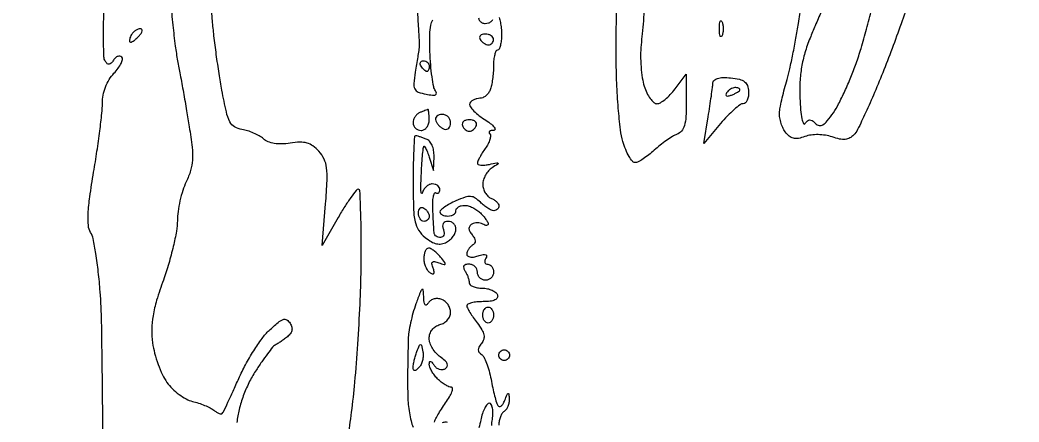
# Model space of a CAD drawing. Extents: x 0 to 102, y 0 to 135.
# Drawn here: x 66.55 to 82.32, y 18.49 to 24.84 of the extents above; entities that cross this region are included whole.
import ezdxf

# ---------------------------------------------------------------- set-up
doc = ezdxf.new("R2010")
doc.units = 0
doc.header["$MEASUREMENT"] = 0

msp = doc.modelspace()

# ---------------------------------------------------------------- linework, layer by layer
for points in [[(30.835569, 68.0607, 0.000004), (30.856286, 64.932268, 0.000002), (30.883525, 60.825814, 0.000002), (30.912326, 56.488502, 0.000002), (30.938318, 52.5789, -0.000116)], [(31.042661, 24.1956, 0.000001), (31.037549, 23.023692, 0.000001), (31.032419, 21.846099, 0.000001), (31.02793, 20.814404, 0.000005)], [(77.79127, 26.486049, -0.000009), (77.843292, 26.843179, -0.00001), (77.893367, 27.186848, -0.00001)], [(67.858444, 17.802101, 0.002174), (67.851362, 19.029869, 0.00186), (67.83705, 20.064111, 0.014499), (67.814612, 20.545732, 0.009201), (67.785048, 20.859479, 0.011728), (67.745705, 21.147395, 0.009764), (67.702697, 21.385375, 0.090226), (67.66418, 21.482294, -0.120786), (67.628133, 21.591859, -0.031753), (67.625538, 21.777937, -0.022435), (67.650849, 22.045265, -0.007393), (67.711434, 22.435442, 0.005172), (67.764174, 22.765413, 0.00556), (67.808731, 23.088544, 0.005278), (67.840958, 23.366682, 0.026205), (67.8492, 23.523826, -0.048676), (67.861735, 23.652284, -0.043502), (67.898969, 23.78104, -0.043954), (67.957377, 23.900034, -0.052558), (68.032834, 23.999464, 0.03062), (68.098716, 24.078808, 0.046856), (68.144508, 24.155531, 0.058859), (68.166106, 24.219234, 0.253929), (68.155134, 24.256266, 0.16286), (68.126281, 24.270652, 0.128577), (68.091423, 24.266586, 0.098081), (68.055483, 24.24368, 0.063654), (68.024375, 24.205268, -0.043802), (67.988688, 24.157449, -0.180779), (67.957286, 24.140923, -0.222476), (67.927066, 24.150639, -0.067179), (67.895661, 24.188867, -0.129615), (67.873926, 24.260196, -0.006253), (67.867542, 24.510669, -0.009853), (67.869565, 24.81134, -0.006912), (67.883193, 25.149649, 0.002916)], [(68.928233, 25.12279, 0.005881), (68.961718, 24.760305, 0.005941), (69.000212, 24.429245, 0.016043), (69.037851, 24.1956, -0.003062), (69.079058, 23.97623, -0.001518), (69.128789, 23.697431, -0.001506), (69.178607, 23.408027, -0.002208), (69.220543, 23.153105, -0.011021), (69.264955, 22.829968, -0.042241), (69.271064, 22.627167, -0.059075), (69.242451, 22.462777, -0.038676), (69.173239, 22.283085, 0.034311), (69.119714, 22.147654, 0.021037), (69.074619, 21.981951, 0.021051), (69.043672, 21.813366, 0.034877), (69.0336, 21.669151, -0.044274), (69.018999, 21.504585, -0.013736), (68.968514, 21.261106, -0.013616), (68.896848, 20.990783, -0.014589), (68.812032, 20.730981, 0.013132), (68.706356, 20.410452, 0.030778), (68.648706, 20.16498, 0.038667), (68.629079, 19.951873, 0.037708), (68.642201, 19.736456, 0.030932), (68.674823, 19.573905, 0.022337), (68.730278, 19.397494, 0.022685), (68.798376, 19.233968, 0.044734), (68.869386, 19.112598, 0.043745), (68.95323, 19.0143, 0.033943), (69.059987, 18.922671, 0.034888), (69.172221, 18.850465, 0.067032), (69.271867, 18.812037, -0.021476), (69.366694, 18.785061, -0.01845), (69.463874, 18.748815, -0.018849), (69.549695, 18.709291, -0.049635), (69.606694, 18.672879, 0.030242), (69.650078, 18.642739, 0.04607), (69.69126, 18.622609, 0.057344), (69.724791, 18.614118, 0.253004), (69.743205, 18.621094, 0.067439), (69.760749, 18.647967, 0.001314), (69.831297, 18.797414, 0.003134), (69.912224, 18.972872, 0.002094), (70.002768, 19.174701, -0.01995), (70.109483, 19.391504, -0.016716), (70.239239, 19.612592, -0.017041), (70.371591, 19.806783, -0.043652), (70.483611, 19.934615, -0.013632), (70.622396, 20.060506, -0.094188), (70.701738, 20.106107, -0.221268), (70.759862, 20.100175, -0.118385), (70.812626, 20.048714, -0.076855), (70.839771, 19.986054, -0.127086), (70.83992, 19.928731, -0.114654), (70.811749, 19.874426, -0.055507), (70.754324, 19.820601, -0.006019), (70.697978, 19.779509, -0.006556), (70.642229, 19.740961, -0.006189), (70.593688, 19.709195, -0.031873), (70.565553, 19.693701, 0.118658), (70.535882, 19.66991, 0.005443), (70.457038, 19.565728, 0.008804), (70.366267, 19.438405, 0.006176), (70.268393, 19.292033, 0.030442), (70.16237, 19.105204, 0.0267), (70.074569, 18.898641, 0.026826), (70.009688, 18.685038, 0.031649), (69.972293, 18.477149, -0.026174)], [(71.728025, 18.22894, 0.001046), (71.783647, 18.640089, 0.011026), (71.836077, 19.113401, 0.005415), (71.882974, 19.717773, 0.00537), (71.918162, 20.34691, 0.007781), (71.934616, 20.903154, 0.004584), (71.93696, 21.38709, 0.007642), (71.92897, 21.794491, 0.002332), (71.915231, 22.141619, 0.401391), (71.890561, 22.165215, 0.232357), (71.856394, 22.148421, 0.009421), (71.772018, 22.034735, 0.014804), (71.675943, 21.891258, 0.009764), (71.573706, 21.72105), (71.318588, 21.2769), (71.372968, 21.933255, 0.008036), (71.397779, 22.305296, 0.044067), (71.390226, 22.506306, 0.080152), (71.350007, 22.643282, 0.072629), (71.267806, 22.765902, 0.05129), (71.174316, 22.850031, 0.088547), (71.080536, 22.89575, 0.077686), (70.968201, 22.909515, 0.031945), (70.815063, 22.894613, -0.032461), (70.681211, 22.881727, -0.04819), (70.563756, 22.889399, -0.056603), (70.465979, 22.916946, -0.085389), (70.391081, 22.963703, 0.052126), (70.326095, 23.010518, 0.028301), (70.237946, 23.05458, 0.027881), (70.142203, 23.089659, 0.039227), (70.053421, 23.109237, -0.102717), (69.937792, 23.150574, -0.138902), (69.862774, 23.231635, -0.063491), (69.806542, 23.388673, -0.008706), (69.737423, 23.7303, -0.00707), (69.692677, 23.994009, -0.004695), (69.648478, 24.297649, -0.004726), (69.611115, 24.593311, -0.009189), (69.587866, 24.8301, -0.002845), (69.566475, 25.11939, -0.000536)], [(76.410863, 25.037494, 0.000078), (76.391173, 24.8301, 0.000078), (76.371548, 24.622706, 0.000133), (76.355223, 24.4494, 0.024497), (76.347807, 24.283524, 0.018055), (76.355238, 24.099764, 0.018334), (76.374973, 23.926152, 0.038367), (76.405492, 23.79375, 0.035187), (76.446749, 23.688502, 0.045861), (76.499527, 23.599567, 0.053368), (76.555307, 23.537722, 0.184626), (76.604805, 23.5188, 0.135727), (76.659903, 23.534037, 0.03547), (76.735799, 23.587141, 0.033361), (76.816891, 23.662403, 0.028754), (76.891664, 23.75145), (77.06524, 23.9841), (77.06792, 23.537295, -0.014539), (77.06266, 23.309438, -0.057327), (77.039413, 23.17126, -0.101908), (76.994445, 23.085789, -0.130521), (76.92255, 23.034051, 0.045568), (76.851304, 22.99917, 0.016126), (76.756115, 22.936997, 0.015852), (76.65537, 22.861587, 0.01797), (76.563864, 22.782906, -0.020219), (76.476385, 22.708368, -0.023852), (76.387719, 22.645395, -0.023696), (76.308997, 22.600062, -0.119337), (76.260006, 22.5882, -0.227576), (76.217789, 22.608464, -0.037262), (76.165069, 22.68532, -0.034679), (76.112464, 22.792185, -0.024255), (76.067726, 22.918821, -0.043919), (76.028839, 23.107441, -0.008983), (75.995643, 23.446609, -0.009395), (75.971479, 23.843477, -0.008701), (75.961436, 24.251271, -0.005538), (75.963059, 24.672054, -0.004979), (75.973911, 25.10792, -0.004995)], [(80.597199, 25.179071, -0.004797), (80.478114, 24.829181, -0.004825), (80.335989, 24.436531, -0.005096), (80.188811, 24.053825, -0.005707), (80.041762, 23.694805, -0.007706), (79.900099, 23.373769, -0.005478), (79.774858, 23.109069, -0.079781), (79.715591, 23.024651, -0.080217), (79.650775, 22.976457, -0.096213), (79.577996, 22.954942, -0.075673), (79.489049, 22.959879, -0.032241), (79.373856, 22.99188, 0.043062), (79.266692, 23.01917, 0.037136), (79.150938, 23.029505, 0.038086), (79.038554, 23.022605, 0.054267), (78.941636, 22.998282, -0.042457), (78.838315, 22.969748, -0.105925), (78.760411, 22.971812, -0.117219), (78.695051, 23.005087, -0.05877), (78.631569, 23.073353, -0.052783), (78.591156, 23.142925, -0.036571), (78.560135, 23.228532, -0.036933), (78.542293, 23.316224, -0.060566), (78.541847, 23.3919, -0.021622), (78.555809, 23.479348, -0.00653), (78.584463, 23.610802, -0.006529), (78.620486, 23.757531, -0.007057), (78.659458, 23.8995, 0.0148), (78.702762, 24.06739, 0.005887), (78.752604, 24.300028, 0.00582), (78.800537, 24.552474, 0.007282), (78.838861, 24.7878, -0.003567), (78.882282, 25.067501, -0.001204)], [(72.820963, 24.994373, -0.002761), (72.83941, 24.709148, -0.001448), (72.852998, 24.467499, -0.04422), (72.850876, 24.4071, -0.006625), (72.844003, 24.357148, -0.001004), (72.828738, 24.257501, -0.001125), (72.810217, 24.139937, -0.000973), (72.79026, 24.016628, 0.018109), (72.767353, 23.836059, 0.136984), (72.782782, 23.752367, 0.192009), (72.836939, 23.703232, 0.042159), (72.960312, 23.668668, 0.018704), (73.059313, 23.653556, 0.112936), (73.110635, 23.659268, 0.353741), (73.125039, 23.682498, 0.130938), (73.109525, 23.72074, -0.113955), (73.080883, 23.785077, -0.013061), (73.054532, 23.942561, -0.015215), (73.033505, 24.134284, -0.01185), (73.021954, 24.34365, -0.009889), (73.018872, 24.608457, -0.045937), (73.034112, 24.760433, -0.101792), (73.068349, 24.842636, -0.248236)], [(79.200043, 24.97184, 0.002872), (79.104418, 24.750917, 0.004211), (79.023061, 24.555406, 0.024902), (78.941888, 24.323064, 0.029742), (78.889728, 24.097092, 0.029195), (78.864108, 23.863004, 0.022531), (78.862674, 23.606178, 0.012483), (78.874749, 23.419048, 0.028649), (78.895381, 23.2794, 0.059348), (78.920308, 23.20481, 0.594999), (78.945993, 23.203364, -0.060881), (78.982024, 23.248363, -0.191521), (79.017068, 23.262995, -0.161365), (79.056773, 23.250587, -0.040656), (79.10909, 23.20615, 0.145752), (79.167183, 23.17472, 0.189408), (79.226322, 23.184745, 0.089847), (79.295529, 23.245629, 0.018935), (79.391068, 23.376057, 0.0291), (79.473316, 23.514471, 0.011155), (79.571882, 23.7156, 0.011002), (79.669424, 23.939194, 0.013293), (79.750692, 24.1533, 0.011544), (79.828305, 24.393035, 0.005845), (79.915496, 24.698177, 0.005802), (79.998212, 25.015462, 0.00861)], [(74.113, 24.881589, -0.027562), (74.133262, 24.804456, -0.026935), (74.147236, 24.710666, -0.023517), (74.1519, 24.61155, -0.024282), (74.147305, 24.516989, -0.038664), (74.133262, 24.437283, -0.045555), (74.112993, 24.38048, -0.292165), (74.08845, 24.3648, 0.292236), (74.063906, 24.349116, 0.045522), (74.043638, 24.292279, 0.038645), (74.029595, 24.21253, 0.024269), (74.025, 24.117919, -0.018051), (74.021232, 24.013585, -0.015472), (74.009916, 23.90425, -0.015746), (73.99342, 23.805529, -0.042363), (73.973649, 23.737219, -0.067715), (73.945591, 23.686058, -0.062621), (73.904231, 23.642709, -0.066658), (73.856421, 23.613353, -0.104768), (73.809442, 23.6034, 0.060458), (73.762772, 23.597736, 0.050948), (73.715875, 23.58097, 0.0532), (73.675733, 23.556279, 0.09011), (73.649395, 23.527043, 0.279763), (73.649067, 23.486095, 0.049132), (73.696803, 23.421411, 0.040852), (73.775158, 23.347653, 0.025985), (73.877052, 23.274669, -0.018753), (73.974776, 23.206786, -0.052097), (74.035957, 23.149937, -0.175718), (74.049431, 23.115209, -0.41724), (74.03205, 23.097225, 0.043894), (73.989649, 23.092987, 0.12634), (73.963096, 23.080529, 0.253138), (73.955861, 23.062669, 0.170222), (73.965613, 23.042387, -0.218755), (73.977703, 23.00974, -0.055302), (73.966937, 22.952696, -0.046052), (73.938656, 22.883714, -0.032486), (73.895113, 22.812063, 0.014107), (73.847669, 22.740088, 0.017236), (73.807599, 22.670124, 0.015873), (73.778162, 22.609787, 0.105935), (73.7712, 22.577296, 0.313387), (73.784662, 22.557928, 0.06598), (73.827115, 22.548244, 0.047545), (73.888577, 22.5484, 0.027653), (73.96155, 22.559641, -0.003622), (74.077643, 22.583282, -0.283158), (74.094498, 22.576972, -0.435506), (74.092223, 22.562943, -0.004964), (74.00385, 22.505217, 0.070349), (73.947207, 22.456612, 0.051863), (73.89929, 22.389141, 0.052329), (73.866725, 22.314079, 0.07634), (73.8558, 22.242941, 0.069626), (73.865278, 22.17521, 0.063189), (73.893077, 22.110233, 0.066779), (73.934173, 22.057698, 0.102151), (73.9827, 22.026594, -0.048303), (74.031243, 22.002365, -0.053891), (74.072323, 21.97001, -0.061199), (74.10041, 21.934827, -0.13875), (74.1096, 21.902349, -0.1031), (74.103592, 21.873521, -0.098812), (74.086524, 21.848992, -0.096938), (74.061028, 21.832556, -0.09512), (74.031043, 21.8268, -0.110625), (73.991964, 21.835553, -0.030351), (73.936296, 21.866065, -0.029115), (73.87576, 21.909309, -0.026731), (73.818816, 21.960469, 0.052473), (73.736791, 22.026874, 0.130682), (73.664014, 22.050654, 0.097068), (73.575495, 22.038395, 0.021397), (73.432073, 21.982118, 0.019737), (73.335135, 21.934549, 0.02799), (73.25334, 21.884218, 0.027182), (73.193214, 21.837366, 0.216937), (73.179, 21.806148, 0.189864), (73.188619, 21.781729, 0.088604), (73.216277, 21.760985, 0.06842), (73.257335, 21.746914, 0.04842), (73.3059, 21.7422, 0.064853), (73.354414, 21.748519, 0.082425), (73.395523, 21.767051, 0.098894), (73.423023, 21.794537, 0.148195), (73.4328, 21.8268, -0.154765), (73.443032, 21.859065, -0.09778), (73.471852, 21.886549, -0.080164), (73.514909, 21.905096, -0.061768), (73.565743, 21.9114, -0.072518), (73.625413, 21.9027, -0.038733), (73.695136, 21.875898, -0.03757), (73.763499, 21.836799, -0.047729), (73.819543, 21.790543, -0.020278), (73.865812, 21.740361, -0.024439), (73.904898, 21.68952, -0.024203), (73.933106, 21.644343, -0.128136), (73.9404, 21.61635, -0.21945), (73.933167, 21.600663, -0.175335), (73.915549, 21.594041, -0.09717), (73.888258, 21.599044, -0.04466), (73.8558, 21.6153, 0.082877), (73.816855, 21.631227, 0.059437), (73.769993, 21.636122, 0.058796), (73.722709, 21.629839, 0.07615), (73.682492, 21.612761, 0.09966), (73.648826, 21.581257, 0.162543), (73.637465, 21.544218, 0.122336), (73.64965, 21.499861, 0.04532), (73.6866, 21.4461, -0.04532), (73.72355, 21.392339, -0.122336), (73.735735, 21.347982, -0.162543), (73.724374, 21.310943, -0.09966), (73.690708, 21.279439, 0.062029), (73.656776, 21.252141, 0.051312), (73.628058, 21.21566, 0.053314), (73.60851, 21.175988, 0.088051), (73.602, 21.139306, 0.23485), (73.616207, 21.110727, 0.123701), (73.653578, 21.094841, 0.076522), (73.711281, 21.094663, 0.039434), (73.781794, 21.111063, -0.021768), (73.860456, 21.132309, -0.128686), (73.902727, 21.130799, -0.359143), (73.916047, 21.110885, -0.113869), (73.903702, 21.074464, 0.072602), (73.888186, 21.03863, 0.148598), (73.889137, 21.008314, 0.188653), (73.905977, 20.988292, 0.125287), (73.935407, 20.9808, -0.140337), (73.969572, 20.971018, -0.099915), (73.998682, 20.943523, -0.085131), (74.018287, 20.902403, -0.06887), (74.025, 20.8539, -0.099038), (74.015312, 20.80547, -0.097945), (73.987723, 20.764277, -0.097945), (73.94653, 20.736688, -0.099038), (73.8981, 20.727, -0.099038), (73.84967, 20.736688, -0.097945), (73.808477, 20.764277, -0.097945), (73.780888, 20.80547, -0.099038), (73.7712, 20.8539, 0.103052), (73.761113, 20.902323, 0.098802), (73.732456, 20.943523, 0.09695), (73.68965, 20.971131, 0.095165), (73.639307, 20.9808, 0.062804), (73.586952, 20.974198, 0.195052), (73.558873, 20.95346, 0.2095), (73.554316, 20.92024, 0.072391), (73.574562, 20.87505, -0.029945), (73.600362, 20.828473, -0.024536), (73.622365, 20.775983, -0.025209), (73.637816, 20.72558, -0.057925), (73.643005, 20.686299, 0.220508), (73.658403, 20.654395, 0.074211), (73.703868, 20.62721, 0.05707), (73.770141, 20.608387, 0.038739), (73.84838, 20.601699, -0.048278), (73.929088, 20.593249, -0.055122), (74.002974, 20.569506, -0.063225), (74.059617, 20.534985, -0.144052), (74.08808, 20.49435, -0.206986), (74.084332, 20.449466, -0.161459), (74.048465, 20.415436, -0.082517), (73.974962, 20.394752, -0.027418), (73.86285, 20.3886, 0.022964), (73.76301, 20.384012, 0.037126), (73.679177, 20.369962, 0.043189), (73.619428, 20.349723, 0.305918), (73.603881, 20.32515, 0.113157), (73.613286, 20.289072, 0.014458), (73.65261, 20.218648, 0.016319), (73.705198, 20.13675, 0.012926), (73.767124, 20.051691, -0.027129), (73.841102, 19.943767, -0.085842), (73.873112, 19.862539, -0.126641), (73.869828, 19.793921, -0.09856), (73.834133, 19.727993, 0.041911), (73.79485, 19.671662, 0.129365), (73.782665, 19.627267, 0.170908), (73.79528, 19.590189, 0.087903), (73.832325, 19.557108, -0.13604), (73.871949, 19.514301, -0.026405), (73.915656, 19.417366, -0.026306), (73.955835, 19.295381, -0.021664), (73.986046, 19.161706, 0.008235), (74.012824, 19.026427, 0.009771), (74.042701, 18.899646, 0.008729), (74.071769, 18.793969, 0.059928), (74.093005, 18.744515, 0.232349), (74.115916, 18.729212, 0.199742), (74.144157, 18.736786, 0.096278), (74.175029, 18.771806, 0.03935), (74.202848, 18.829115, -0.005933), (74.239851, 18.920402, -0.225876), (74.25593, 18.934778, -0.473657), (74.267917, 18.926587, -0.011269), (74.272854, 18.849643, -0.054957), (74.268848, 18.791043, -0.051224), (74.252202, 18.73325, -0.054947), (74.226173, 18.68475, -0.104092), (74.1942, 18.6543, 0.111412), (74.161751, 18.622488, 0.050262), (74.134451, 18.569137, 0.046318), (74.115867, 18.504498, 0.046881), (74.1096, 18.437807, -0.040686)], [(73.788162, 24.87471, 0.12013), (73.807392, 24.828312, 0.130421), (73.844342, 24.798468, 0.105394), (73.894391, 24.7878, 0.073959), (73.944297, 24.795223, 0.088186), (73.986634, 24.816793, 0.100616), (74.014936, 24.848861, 0.131385)], [(73.0944, 18.484139, -0.119374), (73.102968, 18.519514, -0.011338), (73.145795, 18.598297, -0.013976), (73.202353, 18.690847, -0.01057), (73.269361, 18.78929, 0.02156), (73.33059, 18.883635, 0.044814), (73.368158, 18.962823, 0.080471), (73.378517, 19.01588, 0.423683), (73.360004, 19.035, -0.105844), (73.318637, 19.043856, -0.031841), (73.261402, 19.074052, -0.030341), (73.199834, 19.117064, -0.028744), (73.142743, 19.167943, -0.034137), (73.091964, 19.226173, -0.033503), (73.049233, 19.291123, -0.035421), (73.019748, 19.353087, -0.096877), (73.011095, 19.400593, -0.068907), (73.016408, 19.435602, -0.394667), (73.031183, 19.444275, -0.174059), (73.053743, 19.429953, -0.02397), (73.086237, 19.383711, 0.083888), (73.122029, 19.343877, 0.092124), (73.167845, 19.319575, 0.099304), (73.216435, 19.314405, 0.115919), (73.260355, 19.329094, 0.136003), (73.29342, 19.364811, 0.219069), (73.295261, 19.405504, 0.114771), (73.261105, 19.453891, 0.029153), (73.185213, 19.51393, -0.058328), (73.118104, 19.57369, -0.047676), (73.061328, 19.651323, -0.04948), (73.022608, 19.73415, -0.084807), (73.0098, 19.809117, -0.083957), (73.021968, 19.881072, -0.082229), (73.057147, 19.945601, -0.081742), (73.111468, 19.995646, -0.08157), (73.179, 20.025687, 0.077841), (73.24366, 20.053879, 0.072227), (73.298497, 20.101082, 0.075828), (73.335469, 20.159466, 0.103654), (73.3482, 20.220216, 0.085235), (73.337639, 20.281718, 0.066214), (73.306697, 20.342278, 0.066089), (73.260925, 20.392754, 0.084155), (73.206914, 20.424714, 0.078664), (73.147671, 20.437304, 0.076557), (73.086851, 20.431176, 0.081093), (73.033737, 20.407771, 0.107533), (72.996709, 20.370315, -0.089705), (72.966411, 20.337421, -0.421395), (72.943597, 20.340872, -0.132497), (72.928275, 20.381628, -0.018118), (72.922782, 20.4732, 0.024471), (72.915569, 20.572371, 0.621862), (72.895783, 20.579294, 0.108803), (72.865771, 20.53328, 0.004737), (72.799212, 20.351906, 0.017085), (72.753604, 20.208577, 0.014121), (72.71462, 20.053095, 0.014358), (72.686976, 19.908347, 0.036653), (72.67773, 19.802006, -0.000539), (72.676299, 19.70356, -0.000323), (72.674397, 19.586547, -0.000323), (72.672353, 19.470066, -0.000562), (72.670486, 19.3734, 0.00376), (72.669186, 19.272796, 0.001775), (72.668945, 19.142922, 0.001758), (72.669655, 19.006952, 0.002481), (72.671314, 18.885796, 0.022292), (72.678955, 18.765124, 0.015774), (72.697815, 18.630664, 0.015963), (72.72405, 18.503092, 0.032154), (72.754295, 18.404983, -0.030043)], [(73.997723, 18.430111, -0.025568), (74.006954, 18.5274, 0.030703), (74.015177, 18.624667, 0.050967), (74.008696, 18.706646, 0.070193), (73.989972, 18.76298, 0.284781), (73.960577, 18.7812, 0.229059), (73.924847, 18.763925, 0.048071), (73.886067, 18.703956, 0.041391), (73.850605, 18.618951, 0.028782), (73.824358, 18.51824, -0.027139), (73.792676, 18.395015, -0.102452)], [(73.297283, 18.476483, 0.240886), (73.268776, 18.485698, 0.051615), (73.216992, 18.47174, -0.040955)]]:
    msp.add_lwpolyline(points, format="xyb")
for points in [[(77.634229, 24.80895, -0.057986), (77.647455, 24.760727, -0.037979), (77.651831, 24.7032, -0.037979), (77.647455, 24.645673, -0.057986), (77.634229, 24.59745, -0.174857), (77.618385, 24.579736, -0.447206), (77.604093, 24.584892, -0.078554), (77.594197, 24.627784, -0.017491), (77.591558, 24.7032, -0.017491), (77.594197, 24.778616, -0.078554), (77.604093, 24.821508, -0.447206), (77.618385, 24.826664, -0.174857)], [(68.449728, 24.7032, 0.09137), (68.413887, 24.696595, 0.053114), (68.374769, 24.676695, 0.050715), (68.338504, 24.647485, 0.059523), (68.311021, 24.612971, 0.035542), (68.291846, 24.576364, 0.048561), (68.280339, 24.540982, 0.058346), (68.277377, 24.511703, 0.201491), (68.284879, 24.494604, 0.297152), (68.303253, 24.491222, 0.045304), (68.337843, 24.509502, 0.03842), (68.379636, 24.541506, 0.023968), (68.423585, 24.584833, 0.036357), (68.459787, 24.630346, 0.09576), (68.476263, 24.66843, 0.218285), (68.471067, 24.692514, 0.236389)], [(73.893107, 24.6186, 0.066118), (73.846439, 24.612402, 0.138808), (73.815317, 24.593749, 0.191142), (73.804368, 24.566118, 0.139169), (73.8135, 24.534, 0.06081), (73.839405, 24.501639, 0.051032), (73.873811, 24.474251, 0.053229), (73.911081, 24.455601, 0.089642), (73.945393, 24.4494, 0.105429), (73.975767, 24.455877, 0.099231), (74.001615, 24.474251, 0.096318), (74.018941, 24.501705, 0.092995), (74.025, 24.534, 0.153634), (74.014846, 24.566265, 0.097988), (73.986256, 24.593749, 0.080552), (73.943538, 24.612294, 0.062283)], [(72.920207, 24.1956, -0.093332), (72.954407, 24.18916, -0.09642), (72.983482, 24.170749, -0.099167), (73.002942, 24.14328, -0.105053), (73.0098, 24.111, -0.042167), (73.007064, 24.078611, -0.061769), (72.998841, 24.051251, -0.081139), (72.986759, 24.032699, -0.210953), (72.972493, 24.0264, -0.151918), (72.954665, 24.031945, -0.038439), (72.930786, 24.051251, -0.035638), (72.905657, 24.078617, -0.029505), (72.8829, 24.111, -0.082592), (72.869659, 24.143326, -0.161196), (72.872291, 24.170749, -0.182303), (72.890179, 24.188977, -0.108972)], [(77.76855, 23.92601, -0.030434), (77.908034, 23.903934, -0.108774), (77.98947, 23.86614, -0.146059), (78.03424, 23.804674, -0.072392), (78.053099, 23.70915, -0.047552), (78.049844, 23.636291, -0.069751), (78.032207, 23.574716, -0.092667), (78.003715, 23.533339, -0.198287), (77.968499, 23.518804, 0.161929), (77.917439, 23.501824, 0.019635), (77.824306, 23.426301, 0.021673), (77.718043, 23.324498, 0.016271), (77.609908, 23.203895), (77.345515, 22.888983), (77.414515, 23.309642, 0.002782), (77.441302, 23.478844, 0.003276), (77.464727, 23.63937, 0.002876), (77.482839, 23.775165, 0.020375), (77.488557, 23.84141, -0.192196), (77.509414, 23.887479, -0.118675), (77.561431, 23.917934, -0.070577), (77.647328, 23.931137, -0.026933)], [(77.836993, 23.7726, 0.088797), (77.802724, 23.766466, 0.053277), (77.765587, 23.748033, 0.051183), (77.731374, 23.720959, 0.061454), (77.705699, 23.688969, 0.1144), (77.696057, 23.660426, 0.32948), (77.706155, 23.643527, 0.155351), (77.736257, 23.64089, 0.036408), (77.785306, 23.65572, 0.020646), (77.835599, 23.677441, 0.029555), (77.878032, 23.70107, 0.029412), (77.90909, 23.723523, 0.2252), (77.9166, 23.739351, 0.219607), (77.910728, 23.752075, 0.077771), (77.893215, 23.762833, 0.059132), (77.867475, 23.770166, 0.039867)], [(72.98865, 23.427521, 0.01488), (72.975305, 23.422866, 0.001374), (72.942649, 23.410269, 0.001771), (72.903793, 23.395, 0.001388), (72.86175, 23.378171, 0.087674), (72.821319, 23.352911, 0.065245), (72.787064, 23.312829, 0.064399), (72.763899, 23.264656, 0.080074), (72.756, 23.21565, 0.105033), (72.765713, 23.16992, 0.099164), (72.793277, 23.131006, 0.096425), (72.834459, 23.104923, 0.09335), (72.8829, 23.0958, 0.130775), (72.931609, 23.108761, 0.10214), (72.972788, 23.14515, 0.08892), (73.000336, 23.199908, 0.072314), (73.0098, 23.265, 0.011756), (73.008285, 23.329418, 0.0206), (73.003587, 23.382536, 0.016895), (72.996992, 23.422589, 0.446481)], [(73.21425, 23.3496, 0.077096), (73.165581, 23.342051, 0.119977), (73.129485, 23.320089, 0.144529), (73.111674, 23.287357, 0.134046), (73.113788, 23.249138, 0.068635), (73.133999, 23.208221, 0.04742), (73.166949, 23.168349, 0.04742), (73.206821, 23.135399, 0.068635), (73.247737, 23.115187, 0.134046), (73.285957, 23.113074, 0.144529), (73.318689, 23.130885, 0.119977), (73.340651, 23.166981, 0.077096), (73.3482, 23.21565, 0.099038), (73.337974, 23.26677, 0.097945), (73.308852, 23.310252, 0.097945), (73.26537, 23.339374, 0.099038)], [(73.6443, 23.265, 0.064908), (73.592607, 23.258261, 0.107546), (73.553624, 23.238285, 0.143818), (73.53344, 23.208612, 0.159683), (73.533615, 23.174055, 0.073624), (73.551218, 23.139292, 0.066918), (73.578634, 23.109825, 0.070382), (73.61131, 23.089913, 0.102038), (73.6443, 23.08311, 0.102038), (73.67729, 23.089913, 0.070382), (73.709966, 23.109825, 0.066918), (73.737382, 23.139292, 0.073624), (73.754985, 23.174055, 0.159683), (73.75516, 23.208612, 0.143818), (73.734976, 23.238285, 0.107546), (73.695993, 23.258261, 0.064908)], [(72.791381, 23.0112, 0.397363), (72.777052, 22.997678, 0.002306), (72.766393, 22.797735, 0.007599), (72.758543, 22.563154, 0.004563), (72.756, 22.284511, 0.006951), (72.761884, 21.861324, 0.046145), (72.787142, 21.651898, 0.091758), (72.843006, 21.518, 0.078128), (72.945705, 21.404208, 0.03672), (73.042224, 21.337143, 0.079784), (73.12598, 21.304212, 0.097822), (73.204433, 21.302614, 0.079349), (73.284105, 21.330174, 0.058763), (73.340974, 21.369819, 0.05345), (73.389121, 21.422779, 0.056937), (73.421902, 21.480397, 0.101223), (73.4328, 21.533677, 0.099303), (73.423314, 21.58097, 0.098007), (73.396303, 21.621197, 0.097882), (73.355972, 21.648141, 0.098774), (73.308555, 21.6576, 0.094119), (73.261243, 21.648615, 0.166113), (73.231276, 21.623137, 0.151899), (73.22158, 21.582726, 0.075244), (73.233006, 21.5307, -0.06502), (73.244711, 21.482148, -0.112257), (73.239888, 21.441077, -0.151946), (73.219685, 21.414058, -0.158089), (73.188051, 21.4038, -0.065141), (73.151793, 21.408544, -0.076711), (73.120112, 21.422438, -0.089071), (73.097747, 21.44303, -0.139103), (73.088281, 21.46725, -0.008964), (73.085142, 21.507287, -0.000901), (73.079543, 21.602903, -0.001131), (73.073334, 21.716883, -0.0009), (73.067131, 21.839946, -0.018761), (73.06585, 21.955885, -0.037769), (73.075154, 22.04681, -0.06012), (73.092302, 22.102728, -0.454861), (73.11555, 22.109903, 0.121271), (73.139682, 22.102092, 0.187668), (73.160362, 22.108473, 0.151677), (73.174289, 22.128857, 0.074722), (73.179, 22.160207, 0.1337), (73.169698, 22.194373, 0.100486), (73.143545, 22.223482, 0.087401), (73.104425, 22.243069, 0.072586), (73.058303, 22.2498, 0.112397), (73.009397, 22.238666, 0.076632), (72.962172, 22.20631, 0.071079), (72.923752, 22.158334, 0.072119), (72.900537, 22.10175, -0.605394), (72.889526, 22.099094, -0.16604), (72.880346, 22.121446, -0.020814), (72.878417, 22.223129, -0.006378), (72.883857, 22.3767, -0.003701), (72.893043, 22.541839, -0.005323), (72.903812, 22.687869, -0.002937), (72.914925, 22.810833, -0.081273), (72.923156, 22.842, -0.568843), (72.935175, 22.843401, -0.04482), (72.956408, 22.809746, -0.027751), (72.982454, 22.751071, -0.01309), (73.0098, 22.6728), (73.077534, 22.4613), (73.085967, 22.684899, 0.051182), (73.079936, 22.778168, 0.065344), (73.054721, 22.860451, 0.075899), (73.013566, 22.923353, 0.118934), (72.960581, 22.959849, 0.008099), (72.906751, 22.979511, 0.009838), (72.855678, 22.996116, 0.008575), (72.812371, 23.008452, 0.065182)], [(72.9252, 21.8691, -0.06081), (72.957561, 21.843195, -0.051032), (72.984949, 21.808789, -0.053229), (73.003599, 21.771519, -0.089642), (73.0098, 21.737207, -0.105429), (73.003323, 21.706833, -0.099231), (72.984949, 21.680985, -0.096318), (72.957495, 21.663659, -0.092995), (72.9252, 21.6576, -0.153634), (72.892935, 21.667754, -0.097988), (72.865451, 21.696344, -0.080552), (72.846906, 21.739062, -0.062283), (72.8406, 21.789493, -0.066118), (72.846798, 21.836161, -0.138808), (72.865451, 21.867283, -0.191142), (72.893082, 21.878232, -0.139169)], [(72.999441, 21.2346, 0.206986), (72.97106, 21.222325, 0.082629), (72.947008, 21.186364, 0.062995), (72.93065, 21.133255, 0.043269), (72.9252, 21.070393, 0.054339), (72.932541, 21.003044, 0.049205), (72.954274, 20.936453, 0.052356), (72.986258, 20.880387, 0.098867), (73.024177, 20.845015, 0.057447), (73.064848, 20.825927, 0.348283), (73.085283, 20.833299, 0.205021), (73.089578, 20.861751, 0.027956), (73.070785, 20.920313, -0.038853), (73.05162, 20.984835, -0.267796), (73.061385, 21.015087, -0.244504), (73.09358, 21.023502, -0.033607), (73.162158, 21.002952, 0.012235), (73.244392, 20.974429, 0.416577), (73.261008, 20.98308, 0.243728), (73.256694, 21.007223, 0.006986), (73.189791, 21.09186, 0.028674), (73.139886, 21.146492, 0.032469), (73.085981, 21.19267, 0.034365), (73.035724, 21.225219, 0.127183)], [(73.9404, 20.304, -0.148195), (73.972663, 20.294223, -0.098894), (74.000149, 20.266723, -0.082425), (74.018681, 20.225614, -0.064853), (74.025, 20.1771, -0.064853), (74.018681, 20.128586, -0.082425), (74.000149, 20.087477, -0.098894), (73.972663, 20.059977, -0.148195), (73.9404, 20.0502, -0.148195), (73.908137, 20.059977, -0.098894), (73.880651, 20.087477, -0.082425), (73.862119, 20.128586, -0.064853), (73.8558, 20.1771, -0.064853), (73.862119, 20.225614, -0.082425), (73.880651, 20.266723, -0.098894), (73.908137, 20.294223, -0.148195)], [(72.909484, 19.597064, -0.060333), (72.914712, 19.530134, -0.049282), (72.904608, 19.458975, -0.051102), (72.881653, 19.394422, -0.085617), (72.848534, 19.347494, -0.024298), (72.803871, 19.306973, -0.179533), (72.77715, 19.297732, -0.334375), (72.761073, 19.31041, -0.064518), (72.756, 19.349561, -0.043927), (72.760131, 19.396496, -0.015986), (72.773904, 19.461895, -0.015708), (72.793617, 19.532861, -0.018093), (72.816951, 19.599131, -0.005127), (72.858114, 19.700719, -0.308761), (72.873839, 19.710946, -0.344455), (72.887612, 19.699676, -0.005771)], [(74.1942, 19.6272, -0.099038), (74.226487, 19.620741, -0.097945), (74.253949, 19.602349, -0.097945), (74.272341, 19.574887, -0.099038), (74.2788, 19.5426, -0.099038), (74.272341, 19.510313, -0.097945), (74.253949, 19.482851, -0.097945), (74.226487, 19.464459, -0.099038), (74.1942, 19.458, -0.099038), (74.161913, 19.464459, -0.097945), (74.134451, 19.482851, -0.097945), (74.116059, 19.510313, -0.099038), (74.1096, 19.5426, -0.099038), (74.116059, 19.574887, -0.097945), (74.134451, 19.602349, -0.097945), (74.161913, 19.620741, -0.099038)]]:
    msp.add_lwpolyline(points, format="xyb", close=True)

doc.saveas('drawing.dxf')
